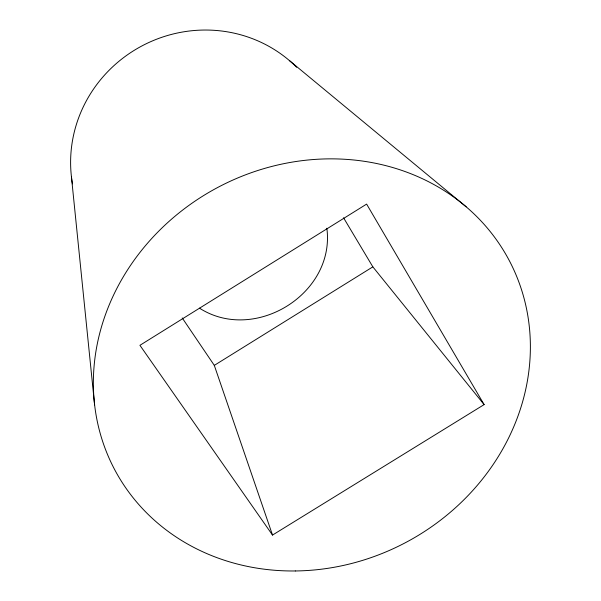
<?xml version="1.0" encoding="UTF-8"?>
<svg xmlns="http://www.w3.org/2000/svg" width="601" height="601" viewBox="0 0 601 601"><rect width="100%" height="100%" fill="white"/><g stroke="black" fill="none" stroke-linecap="round" stroke-linejoin="round"><path stroke-width="0.9" d="M272.516 535.07L214.302 365.378L372.845 266.859L484.121 404.608L272.516 535.07L139.928 345.312L366.618 204.1L484.121 404.608M199.472 308.148C254.659 343.532 335.441 293.769 326.854 228.245M289.351 60.521L466.136 206.782M182.223 317.952L214.302 365.378M343.554 217.787L372.845 266.859M71.429 176.709L94.612 404.886M72.466 183.883A132.122 127.637 -28.1 0 1 142.94 45.398A132.122 127.637 -28.1 0 1 296.661 67.274M295.309 570.965A223.287 200.884 -28.1 0 0 508.844 259.76A223.287 200.884 -28.1 0 0 131.454 264.027A223.287 200.884 -28.1 0 0 295.309 570.965"/></g></svg>
